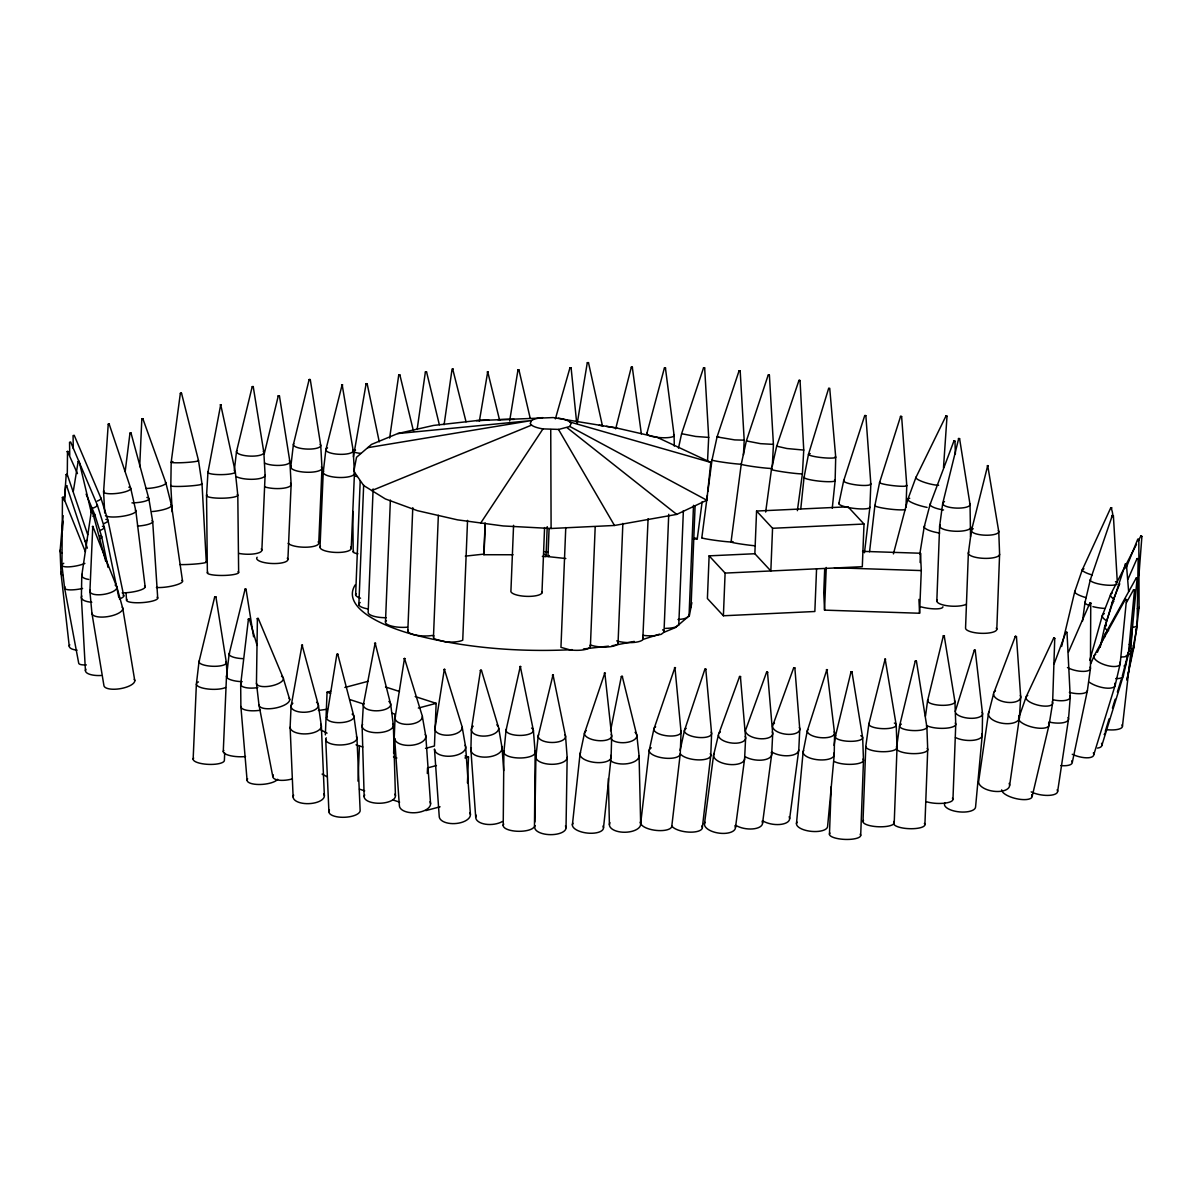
<?xml version="1.0" encoding="UTF-8"?>
<svg xmlns="http://www.w3.org/2000/svg" width="1202" height="1202" viewBox="0 0 1202 1202"><rect width="100%" height="100%" fill="white"/><g stroke="black" fill="none" stroke-linecap="round" stroke-linejoin="round"><path stroke-width="1.5" d="M85.417 551.868L63.451 497.312L62.459 497.388L61.933 565.24L64.592 588.003L78.686 663.068A15.626 3.681 -10.8 0 0 86.334 664.931M503.217 825.519L503.878 752.212L506.027 730.35L520.301 666.389L533.403 730.561L535.145 752.437L534.484 825.759A15.626 5.664 0.5 0 1 516.815 831.243A15.626 5.664 0.5 0 1 503.743 824.061M1068.488 652.04L1089.898 602.998L1090.755 603.028L1090.439 668.447L1087.434 690.324L1072.304 762.353M272.794 776.522L258.971 704.928L256.462 683.262L257.408 618.459L258.265 618.459L282.921 677.372M534.86 822.003L535.897 757.2L538.18 736.27L553.01 674.848L565.571 736.435L567.164 757.395L566.022 827.757M1138.084 558.705L1136.987 558.584L1138.159 558.81L1137.092 624.89L1133.907 647.097L1126.875 679.956M513.044 554.753L483.85 554.723L483.895 553.521M1054.785 638.367L1053.613 638.127L1054.755 638.307L1052.606 703.2L1049.061 724.896L1032.202 796.25M134.774 680.723L122.799 608.573L116.97 587.327L92.779 526.281L89.91 591.354L91.923 613.185L103.883 685.32A15.626 5.74 -9.6 0 0 121.462 688.461A15.626 5.74 -9.6 0 0 134.218 679.295M905.992 507.304L906.774 485.593L901.62 416.523L900.598 416.373L879.579 482.543L874.876 505.621L869.557 551.748M829.455 834.248L831.228 786.634M860.692 835.375L863.487 760.28L862.675 737.758L851.918 671.693L851.046 671.768L835.3 736.781L834.128 745.39M862.991 821.612L865.786 746.517L868.836 724.13L885.153 659.012L896.211 725.122L897.023 747.644L894.228 822.724M924.909 824.662L927.719 749.567L926.892 727.045L916.435 661.145M936.824 601.045L939.633 526.085L942.684 503.578L958.7 438.475L959.587 438.655L970.044 504.555L970.525 536.573M952.961 799.375L955.755 724.295L954.944 701.773L944.186 635.708L943.375 635.738L927.568 700.781L925.465 716.272M996.804 629.277L999.598 554.302L998.772 531.66L987.713 465.565L971.411 530.683L968.361 553.19L965.552 628.15A15.626 4.598 2.3 0 0 983.251 633.349A15.626 4.598 2.3 0 0 996.248 628.06M864.463 552.74L869.902 507.214L870.834 483.955L865.861 415.667L864.719 415.607L843.639 480.86L838.861 503.668M325.351 734.888L327.064 692.217L330.625 691.27M355.642 594.825L360.224 480.65M358.857 604.831L363.665 485.052M357.986 781.15L359.413 745.901M373.116 488.913L368.158 612.434A15.626 4.598 2.3 0 0 386.203 617.723M385.496 621.719L390.38 500.062M393.625 753.203L394.136 740.207M394.286 736.495L395.188 714.228L391.687 713.102M407.809 631.23L412.782 507.695M427.311 773.487L427.536 767.913L436.431 765.554M433.471 636.955L438.354 515.297M415.186 696.559L436.146 703.335L434.433 746.006L425.523 748.38M467.548 520.391L462.74 640.185A15.626 4.598 2.3 0 1 445.281 641.778L435.68 639.329A15.626 4.598 2.3 0 1 433.937 635.768M467.443 782.998L468.495 757.02L465.084 755.923M483.85 554.723L485.127 522.9M465.324 556.135L484.03 554.092L485.232 524.132M513.57 525.319L510.94 590.633A15.626 4.598 2.3 0 0 526.626 596.357A15.626 4.598 2.3 0 0 541.922 591.669M541.967 592.871L544.581 527.558M542.357 556.376L546.024 556.586L547.226 526.641M565.811 558.524L547.947 556.601L549.089 528.519M565.766 527.543L560.958 647.337L570.139 649.921A15.626 4.598 2.3 0 0 587.988 648.644L589.701 647.623A15.626 4.598 2.3 0 0 590.017 645.249M590.392 646.466L595.2 526.671M618.053 643.19L622.861 523.411M616.716 640.876A15.626 4.598 2.3 0 0 627.805 642.604L631.831 642.589A15.626 4.598 2.3 0 0 642.785 639.704L648.088 518.738M643.04 635.317A15.626 4.598 2.3 0 0 654.985 635.618L661.205 634.325L664 632.192L668.733 514.276M665.487 628.361A15.626 4.598 2.3 0 0 675.779 626.933L678.784 624.845L683.382 510.67M677.988 619.496A15.626 4.598 2.3 0 0 686.537 617.918L689.062 615.755L693.509 505.321M689.678 609.204L691.045 606.905L695.102 505.847M709.12 555.85L725.106 573.084L862.3 566.698L864.013 524.027L848.026 506.793L756.569 511.045L772.555 528.279L770.843 570.95L754.856 553.731L709.12 555.85L707.407 598.536L723.394 615.77L814.851 611.502L816.564 568.831M723.394 615.77L725.106 573.084M754.856 553.731L756.569 511.045M824.707 568.696L823.746 592.811L824.542 610.135L919.575 613.245L921.288 570.574L920.492 553.236L862.555 551.357M824.542 610.135L826.255 567.464M920.116 562.521L920.492 553.236M193.146 759.228L196.377 684.148L199.006 661.761L214.722 596.793L215.909 596.838L214.737 596.838M223.271 751.596L226.487 676.516L229.131 654.113L245.133 589.01L246.034 589.205L253.577 636.79M224.699 753.023L224.383 760.355A15.626 4.598 2.3 0 1 206.759 764.277A15.626 4.598 2.3 0 1 193.672 758.056M261.871 550.095L265.101 475.151L263.854 452.493L253.216 386.533L252.21 386.638L236.494 451.667L234.27 470.733M287.909 559.381L291.139 484.436L289.892 461.778L279.435 395.954L278.263 395.879L279.435 395.954M318.755 543.064L321.986 468.104L320.739 445.461L310.281 379.637L309.109 379.547L310.191 379.547M320.002 547.361L323.233 472.401L325.847 449.879L342.149 384.67L353.208 450.69L354.455 473.348L351.224 548.292M1131.833 629.998L1130.842 652.355L1122.458 726.278M139.687 466.692L141.836 418.897L142.828 418.657L165.876 482.919L171.495 505.366L182.554 581.167M293.138 797.001L290.118 727.255L291.064 706.43L302.048 644.948L318.425 705.409L321.355 726.098L324.375 795.829M1111.549 517.13C1114.93 514.666 1109.401 505.997 1111.97 507.935M707.542 461.027L708.684 437.408L704.657 367.902L703.546 367.737L704.642 367.902M735.474 827.562L744.609 758.762L745.616 738.073L740.402 676.471L739.591 676.486L718.931 733.43M789.639 818.712L798.774 749.913L799.766 729.223L794.853 667.906L793.681 667.771L794.853 667.906M743.437 454.957L744.203 440.428L740.177 370.922L739.065 370.757L740.101 370.922M772.3 466.406L773.427 444.62L769.4 375.114L768.409 375.009M797.377 510.67L802.41 473.663L803.747 450.074L800.051 380.538L798.954 380.373L800.036 380.538M353.448 456.73L366.129 383.678L367.151 383.738L379.261 441.855M62.474 530.503L63.075 521.187M87.716 534.665L67.222 474.459L66.215 474.49L64.382 500.693L65.689 485.893L66.576 485.623L87.325 548.157M145.141 586.816L135.856 511L130.763 488.493L109.112 423.915L108.24 424.141L103.597 491.873L104.739 513.074M943.495 467.728L947.026 416.192L946.034 415.862L915.864 477.6L907.811 499.446L893.417 553.897M1138.91 575.548L1141.9 536.408L1140.743 536.122L1141.9 536.408M63.135 515.643L60.1 550.982L60.986 573.038L69.25 646.195M796.46 823.716L803.101 752.136L807.293 730.936L826.901 669.529L834.564 733.295L834.233 754.826L827.607 826.42A15.626 6.341 5.5 0 1 809.742 831.168A15.626 6.341 5.5 0 1 797.061 822.123M1126.514 599.693L1125.372 599.392L1126.499 599.633L1120.174 663.714L1115.246 684.975L1093.82 754.586M1126.469 602.548L1133.561 589.746L1134.523 589.912L1128.347 654.128L1123.419 675.389L1101.994 745M1097.381 652.325L1105.269 633.89L1136.311 577.877L1137.152 577.952L1131.082 642.259L1122.307 676.035M706.821 500.227L710.803 462.424L657.118 437.303L616.942 428.077L553.145 417.575L476.383 420.625L433.546 425.433L397.757 433.561L371.493 444.424L356.513 457.301L353.854 471.319L363.68 485.533L385.346 498.935L417.364 510.655L457.556 519.865L503.172 525.95L551.102 528.489L614.477 525.469L676.726 514.396L706.821 500.227L569.838 426.485L558.78 429.414L542.973 428.889A20.674 6.085 2.3 0 1 531.675 425.207L530.217 423.63L531.494 420.55A20.674 6.085 2.3 0 1 542.553 417.635M800.787 508.762L804.033 477.449L808.465 454.386L828.719 388.156L829.726 388.306L835.706 457.121L835.135 480.575L832.265 508.206M572.392 824.933L580.01 754.3L584.427 733.43L604.831 672.955L611.668 735.97L611.112 757.185L603.494 827.832M257.108 645.444L249.34 619.105L248.453 618.985L240.685 684.359L240.881 706.506L247.071 780.188M290.749 467.172L293.378 444.635L309.109 379.637M671.813 826.014L680.257 753.744L681.053 732.003L674.938 667.471L653.843 729.253L649.185 750.604L640.741 822.874A15.626 5.935 6.8 0 0 656.307 830.417A15.626 5.935 6.8 0 0 671.813 826.014A15.626 5.935 6.8 0 0 690.865 832.16A15.626 5.935 6.8 0 0 701.818 825.954M702.344 827.547L710.788 755.292L711.599 733.551L705.784 669.078L704.913 669.123L684.374 730.801L680.107 750.364M1138.835 539.623L1137.678 539.382L1138.82 539.578L1139.09 607.401L1136.386 630.269L1127.025 679.716M125.188 471.485L129.981 433.111L130.988 432.945L148.868 498.785L152.699 521.608L157.717 598.085M697.265 538.781L702.148 501.76M701.818 537.79L707.392 495.209M707.873 491.513L712.005 460.035L717.068 436.927L739.08 370.787M754.856 545.783A15.626 0.811 7.5 0 1 731.041 541.982L741.243 464.227L746.307 441.119L768.228 374.949L769.34 375.114M180.375 393.309L181.457 393.249L180.36 393.279L171.18 462.229L170.819 485.818L172.232 511.872M704.432 824.121L713.567 755.322L718.42 735.053M762.564 823.13L771.684 754.33L772.691 733.656L767.492 672.053L766.621 672.128L746.006 729.013A13.688 6.446 7.7 0 0 758.928 738.629A13.688 6.446 7.7 0 0 772.27 731.928M1082.521 621.103L1084.97 602.593L1090.244 580.04L1112.361 515.418L1113.383 515.628L1117.274 581.618M765.659 512.037L771.444 469.486L776.627 446.408L798.969 380.403M896.467 748.44L899.532 726.053L915.248 661.1L916.36 661.22L915.263 661.145M389.628 438.054L398.763 374.889L399.86 374.859L413.533 431.353M417.124 429.52L425.388 371.974L426.56 371.899L439.346 424.757M444.094 424.712L452.087 369.014L453.259 368.969M105.746 561.424L92.284 510.97L91.382 510.835L81.766 575.518L81.39 597.514L85.432 670.701M1009.62 785.417L1019.416 717.594L1020.708 697.175L1016.441 636.594L1015.269 636.459L1016.441 636.594M395.037 718.06L404.503 658.365L421.887 714.739A13.688 7.032 -4.1 0 1 408.785 724.34A13.688 7.032 -4.1 0 1 395.488 716.212M434.899 728.908L444.349 669.213L461.733 725.587A13.688 7.032 -4.1 0 1 448.631 735.188A13.688 7.032 -4.1 0 1 435.334 727.06M498.229 726.474L481.431 670.295L480.56 670.16L471.379 729.794L470.899 749.928L475.707 817.285M1057.64 791.367L1068.518 719.066L1070.246 697.19L1067 632.372L1065.858 632.342L1054.169 663.774M479.358 421.211L487.727 371.779L499.641 420.384M509.648 420.97L518.017 369.735L518.918 369.81L530.217 418.326M73.337 491.122L78.13 461.583L79.137 461.433L91.307 512.548M326.613 717.804L336.86 654.324L337.747 654.083L353.974 716.738L356.964 738.208L360.149 810.524A15.626 6.13 -2.6 0 1 342.54 817.3A15.626 6.13 -2.6 0 1 329.438 810.133M919.77 554.302L924.218 526.807L930.063 504.509L953.967 440.879L954.974 441.134L955.38 453.92M577.215 423.42L587.297 362.688L588.484 362.658L602.548 426.334M238.642 572.422L237.801 495.164L235.322 471.965L220.717 404.668L207.946 472.386L206.549 495.66L207.375 572.903M395.443 795.934L393.37 725.377L390.695 704.402L375.144 643.055L363.32 705.108L362.118 726.173L364.176 796.731M691.856 602.653L689.392 615.604L675.554 627.519L663.88 632.342M610.571 730.681L621.344 676.486L622.23 676.215L636.88 735.684L639.088 755.983L640.666 824.226M678.484 448.136L681.549 433.907L703.561 367.782M1100.176 647.262L1104.608 627.143L1125.508 563.918L1126.394 564.174L1128.648 591.609M1061.621 646.496L1074.693 591.85L1082.266 569.883L1110.813 507.68M264.275 453.74L278.263 395.969M481.446 670.37L480.274 670.521M615.664 428.844L631.305 367.166L632.297 367.151L641.342 433.847M993.543 693.945L988.405 713.898L978.608 781.721A15.626 7.678 8.4 0 0 995.902 791.457A15.626 7.678 8.4 0 0 1009.154 783.358M553.446 675.178L552.364 675.239M622.516 676.546L621.359 676.561M646.796 433.772L664.421 367.902L665.412 367.872L674.112 435.379L674.277 446.047M302.634 645.189L301.537 645.369M1089.778 660.319L1102.249 615.845L1110.453 594.975M555.384 418.882L569.958 367.797L571.115 367.917L576.644 422.518M375.73 643.31L374.543 643.34M1105.66 624.74L1112.166 602.563L1119.753 583.781M258.295 618.504L257.123 618.714M1105.284 731.342L1109.13 718.856M1112.421 708.143L1115.171 699.218M1117.364 692.082L1121.211 679.596M955.259 711.464L974.281 650.237L975.183 650.102L982.545 713.823L982.214 735.339L975.573 806.933A15.626 6.341 5.5 0 1 957.724 811.696A15.626 6.341 5.5 0 1 945.027 802.651M739.53 676.546L740.687 676.741M766.606 672.264L767.777 672.324M338.032 654.339L336.876 654.384M604.23 673.15L605.417 673.255M92.269 511.03L91.112 511.09M66.876 485.773L65.704 485.939M674.427 667.771L675.539 667.771M704.913 669.244L706.07 669.304M1018.56 718.495L1025.877 697.596M520.887 666.614L519.7 666.599M773.096 724.596L793.756 667.636M827.487 669.83L826.315 669.784M975.438 650.402L974.281 650.237M253.382 386.713L252.285 386.728M994.069 692.247L1015.344 636.324M1065.843 632.282L1066.94 632.312M67.222 474.459L66.125 474.685M249.34 619.105L248.168 619.24M1136.296 577.997L1137.423 578.237M1133.546 589.806L1134.688 590.107M1089.898 603.103L1091.04 603.269M1125.943 568.426L1137.663 539.413M1090.77 663.729L1094.346 655.36L1125.388 599.332M1127.987 579.169L1137.017 558.645M851.046 671.858L852.203 671.858M959.572 438.7L958.4 438.61M988.299 465.805L987.203 465.805M943.285 635.813L944.487 635.858M109.397 424.036L108.255 424.171M142.993 418.762L141.836 418.897M1026.358 696.379L1053.703 638.037M79.317 461.553L78.205 461.658M131.153 433.066L129.996 433.141M73.277 448.511L73.067 435.575L74.208 435.304L101.028 498.379L108.03 520.556L123.776 595.922M1110.933 593.863L1136.506 544.326M1138.219 541.02L1140.833 536.032M1113.383 515.628L1112.286 515.568M69.746 455.197L69.551 442.261L70.648 441.975L97.407 505.231L104.349 527.453L118.833 597.529M67.282 475.661L67.507 451.411L77.454 473.618M68.078 451.411L66.936 451.667M945.869 415.907L947.026 416.192M480.77 522.96L542.973 428.889M864.689 415.576L865.801 415.637M569.838 426.485L571.13 423.404L569.673 421.827A20.674 6.085 2.3 0 0 558.374 418.161M93.29 526.536L92.269 526.686M63.436 497.358L62.354 497.583M342.735 384.91L341.593 384.88M246.004 589.25L244.923 589.25M885.664 659.297L884.642 659.252M1126.304 564.264L1125.207 564.054M488.267 371.944L487.171 371.959M518.843 369.87L517.746 369.885M665.592 368.007L664.511 367.977M681.865 433.757L695.718 436.461L708.684 437.408M746.607 440.969L760.46 443.658L772.811 444.349M702.163 537.625A15.626 0.811 7.5 0 0 711.99 539.878A15.626 0.811 7.5 0 0 731.041 541.982L731.402 541.817M732.424 541.967L732.784 541.802A15.626 0.811 7.5 0 0 732.078 541.486M221.243 404.819L220.146 404.804M367.121 383.769L365.979 383.784M954.944 441.164L953.787 440.954M659.462 634.175L642.89 639.464M371.824 490.566L531.585 425.117M777.003 446.258L786.994 448.526L803.747 450.074M399.815 374.904L398.779 374.949M425.403 371.959L426.5 371.884M632.477 367.241L631.305 367.166M344.869 687.469L368.022 681.324M418.341 708.068L436.146 703.335M464.934 757.966L468.495 757.02M425.808 810.599L440.067 806.797M634.265 641.417L612.103 645.744M901.605 416.553L900.463 416.418M367.692 447.685L531.494 420.55L397.757 433.561M318.395 710.457L327.41 709.195M583.481 648.96L608.482 646.15M772.555 528.279L864.013 524.027M452.673 368.924L466.045 421.797M572.272 649.666C518.317 652.325 463.837 647.983 411.55 634.1A170.113 50.018 2.3 0 1 355.296 584.803M718.586 436.762L717.068 436.927L734.722 439.902L743.587 440.157M731.041 541.982L732.784 541.802M834.473 567.735L921.288 570.574M544.611 551.673L548.307 551.883M588.454 362.643L587.372 362.734M571.115 367.887L569.973 367.812M569.793 421.962L710.803 462.424M385.496 686.958L399.47 691.481M327.064 692.217L330.55 693.344M349.767 699.549L363.74 704.072M356.032 744.804L362.809 746.998M393.475 756.914L396.87 758.011M359.443 789.143L364.687 790.841M392.633 799.871L399.62 802.125M320.558 729.704L327.049 733.145M322.076 774.103L326.944 776.687M567.194 427.777L676.726 514.396M443.778 669.634L444.935 669.409M558.494 429.43L614.477 525.469M86.108 494.112L94.763 514.621L101.719 536.828L108.03 567.374M283.417 678.634L289.742 699.654M405.074 658.561L403.917 658.711M181.532 393.219L198.525 460.621L202.026 483.985L206.293 562.13M462.229 727.39L465.685 747.313L470.418 814.671M422.368 716.542L425.839 736.465L430.571 803.822M498.725 728.277L502.105 748.185L503.698 770.647M215.909 596.838L226.367 662.738L227.133 676.606M126.045 592.826L126.541 600.294M918.944 599.392L919.575 613.245M325.727 739.44L328.912 811.741M678.739 623.643L678.784 624.845M608.347 778.596L609.414 824.722M352.772 511.421L353.208 551.883M550.741 429.55L551.102 528.489M432.45 635.422A15.626 4.598 2.3 0 1 415.111 634.957A15.626 4.598 2.3 0 1 407.944 630.028M547.947 556.601A15.626 4.598 2.3 0 1 549.419 555.534M544.521 554.197A15.626 4.598 2.3 0 1 546.024 556.586M1087.434 690.324A15.626 5.469 12.1 0 1 1069.359 692.412M1090.004 667.095A13.688 4.793 12.1 0 1 1083.663 671.392A13.688 4.793 12.1 0 1 1067.466 667.561M1071.793 760.806A15.626 5.469 12.1 0 1 1060.855 765.584M954.463 700.706A13.688 4.027 2.3 0 1 941.286 705.304A13.688 4.027 2.3 0 1 928.034 699.759M955.214 723.078A15.626 4.598 2.3 0 1 946.154 728.187A15.626 4.598 2.3 0 1 926.637 725.542M952.42 798.173A15.626 4.598 2.3 0 1 945.178 803.086A15.626 4.598 2.3 0 1 926.321 801.674M680.587 730.606A13.688 5.199 6.8 0 1 665.698 735.639A13.688 5.199 6.8 0 1 655.646 726.819M651.244 747.824A15.626 5.935 6.8 0 0 660.724 757.545A15.626 5.935 6.8 0 0 680.257 753.744A15.626 5.935 6.8 0 0 699.309 759.904A15.626 5.935 6.8 0 0 710.262 753.684M662.633 629.803A15.626 4.598 2.3 0 1 664 632.192M690.143 605.703A15.626 4.598 2.3 0 1 691.045 606.905M711.133 732.138A13.688 5.199 6.8 0 1 696.243 737.187A13.688 5.199 6.8 0 1 686.192 728.367M771.203 752.362A15.626 7.362 7.7 0 1 763.751 759.889A15.626 7.362 7.7 0 1 745.045 756.629M762.083 821.161A15.626 7.362 7.7 0 1 754.631 828.689A15.626 7.362 7.7 0 1 735.924 825.428M469.877 812.627A15.626 8.038 -4.1 0 1 456.94 823.4A15.626 8.038 -4.1 0 1 439.226 816.413L434.478 749.041A15.626 8.038 -4.1 0 0 452.207 756.028A15.626 8.038 -4.1 0 0 465.129 745.255M834.158 731.823A13.688 5.544 5.5 0 1 820.711 737.667A13.688 5.544 5.5 0 1 807.819 729.539M833.767 753.143A15.626 6.341 5.5 0 1 818.412 759.814A15.626 6.341 5.5 0 1 803.687 750.529M862.946 759.078A15.626 4.598 2.3 0 1 853.886 764.187A15.626 4.598 2.3 0 1 834.353 761.542M860.812 735.684A13.688 4.027 2.3 0 1 850.806 741.333A13.688 4.027 2.3 0 1 835.766 735.744M860.151 834.158A15.626 4.598 2.3 0 1 845.111 839.417A15.626 4.598 2.3 0 1 829.966 833.076M982.139 712.335A13.688 5.544 5.5 0 1 972.223 718.315A13.688 5.544 5.5 0 1 955.665 712.936M981.749 733.656A15.626 6.341 5.5 0 1 974.206 740.162A15.626 6.341 5.5 0 1 955.455 737.532M924.368 823.445A15.626 4.598 2.3 0 1 909.328 828.689A15.626 4.598 2.3 0 1 894.198 822.363M927.178 748.35A15.626 4.598 2.3 0 1 916.179 753.594A15.626 4.598 2.3 0 1 897.008 749.657M926.411 725.978A13.688 4.027 2.3 0 1 915.038 730.606A13.688 4.027 2.3 0 1 899.532 726.053M899.982 725.031A13.688 4.027 2.3 0 1 901.35 724.115M1114.78 683.277A15.626 5.875 17.3 0 1 1107.553 688.19A15.626 5.875 17.3 0 1 1089.448 682.33M1119.768 662.227A13.688 5.139 17.3 0 1 1105.119 664.946A13.688 5.139 17.3 0 1 1095.713 654.429M1093.369 752.888A15.626 5.875 17.3 0 1 1088.291 757.771A15.626 5.875 17.3 0 1 1072.259 754.3M798.774 749.913A15.626 7.362 7.7 0 1 789.008 755.682A15.626 7.362 7.7 0 1 772.135 752.212M799.36 727.495A13.688 6.446 7.7 0 1 784.23 733.956A13.688 6.446 7.7 0 1 774.494 723.183M789.158 816.744A15.626 7.362 7.7 0 1 781.706 824.256A15.626 7.362 7.7 0 1 763 821.011M893.687 821.522A15.626 4.598 2.3 0 1 878.647 826.766A15.626 4.598 2.3 0 1 863.502 820.44M896.482 746.427A15.626 4.598 2.3 0 1 883.485 751.716A15.626 4.598 2.3 0 1 865.786 746.517M894.348 723.033A13.688 4.027 2.3 0 1 884.341 728.682A13.688 4.027 2.3 0 1 869.301 723.108M1052.171 701.803A13.688 4.928 13.5 0 1 1037.431 705.018A13.688 4.928 13.5 0 1 1027.71 695.447M1048.565 723.303A15.626 5.619 13.5 0 1 1037.687 728.081A15.626 5.619 13.5 0 1 1019.056 720.103M1031.707 794.657A15.626 5.619 13.5 0 1 1018.86 799.165A15.626 5.619 13.5 0 1 1001.687 789.849M694.846 538.06A15.626 0.811 7.5 0 1 693.208 538.842M771.849 468.389A15.626 0.811 7.5 0 1 755.367 466.872A15.626 0.811 7.5 0 1 741.243 464.227A15.626 0.811 7.5 0 1 722.192 462.109A15.626 0.811 7.5 0 1 712.365 459.855M357.926 553.776A15.626 2.795 -0.8 0 1 353.688 551.147M357.084 476.533A15.626 2.795 -0.8 0 1 354.56 475.992M360.78 453.379A13.688 2.449 -0.8 0 1 355.522 450.119M289.336 460.727A13.688 4.027 2.3 0 1 281.734 465.264A13.688 4.027 2.3 0 1 264.515 463.04M287.293 558.179A15.626 4.598 2.3 0 1 272.644 563.528A15.626 4.598 2.3 0 1 257.123 557.262M290.523 483.219A15.626 4.598 2.3 0 1 283.642 488.192A15.626 4.598 2.3 0 1 264.725 486.885M105.866 519.429A15.626 3.08 -12 0 1 103.703 523.681M123.19 595.23A15.626 3.08 -12 0 1 119.449 599.047M100.517 497.763A13.688 2.704 -12 0 1 97.242 501.114M688.761 614.553A15.626 4.598 2.3 0 1 689.062 615.755M354.455 473.348A15.626 4.598 2.3 0 1 337.161 477.389A15.626 4.598 2.3 0 1 323.669 471.229M352.667 449.638A13.688 4.027 2.3 0 1 338.047 454.236A13.688 4.027 2.3 0 1 327.53 447.91M350.608 547.09A15.626 4.598 2.3 0 1 335.959 552.439A15.626 4.598 2.3 0 1 320.438 546.189M238.056 571.701A15.626 2.795 -0.8 0 1 223.211 575.457A15.626 2.795 -0.8 0 1 207.856 572.167M237.215 494.458A15.626 2.795 -0.8 0 1 222.37 498.199A15.626 2.795 -0.8 0 1 207.029 494.923M234.811 471.334A13.688 2.449 -0.8 0 1 221.814 474.625A13.688 2.449 -0.8 0 1 208.367 471.755M170.879 504.555A15.626 3.441 -8.5 0 1 152.338 511.541M165.335 482.212A13.688 3.02 -8.5 0 1 160.798 486.089A13.688 3.02 -8.5 0 1 145.803 488.508M181.938 580.356A15.626 3.441 -8.5 0 1 175.116 585.269A15.626 3.441 -8.5 0 1 156.395 587.477M642.709 637.315A15.626 4.598 2.3 0 1 643.28 638.532M617.678 641.988A15.626 4.598 2.3 0 1 617.362 644.362L615.649 645.384A15.626 4.598 2.3 0 1 601.811 647.007L597.8 646.661A15.626 4.598 2.3 0 1 590.963 645.143M197.984 460.366A13.688 1.127 -3.3 0 1 183.35 462.635A13.688 1.127 -3.3 0 1 172.878 461.568M201.41 483.685A15.626 1.292 -3.3 0 1 186.746 486.164A15.626 1.292 -3.3 0 1 171.255 485.458M205.677 561.845A15.626 1.292 -3.3 0 1 198.766 563.693A15.626 1.292 -3.3 0 1 179.879 564.594M321.37 466.902A15.626 4.598 2.3 0 1 306.72 472.251A15.626 4.598 2.3 0 1 291.2 466M320.183 444.394A13.688 4.027 2.3 0 1 307.366 449.082A13.688 4.027 2.3 0 1 293.769 443.613M318.139 541.847A15.626 4.598 2.3 0 1 307.517 547.165A15.626 4.598 2.3 0 1 288.149 543.334M157.101 597.229A15.626 3.426 -4 0 1 142.467 602.593A15.626 3.426 -4 0 1 126.976 599.377M146.884 497.433A13.688 2.99 -4 0 1 146.223 500.813A13.688 2.99 -4 0 1 131.965 502.887M152.068 520.767A15.626 3.426 -4 0 1 137.434 526.115M128.809 487.141A13.688 3.185 -7.2 0 1 119.223 493.105A13.688 3.185 -7.2 0 1 103.988 490.987M144.541 585.945A15.626 3.636 -7.2 0 1 139.327 590.437A15.626 3.636 -7.2 0 1 122.153 592.841M135.255 510.129A15.626 3.636 -7.2 0 1 124.662 515.913A15.626 3.636 -7.2 0 1 105.445 515.718M673.556 434.553A13.688 3.05 3.9 0 1 660.815 437.663A13.688 3.05 3.9 0 1 647.172 432.99M261.255 548.893A15.626 4.598 2.3 0 1 256.041 553.566A15.626 4.598 2.3 0 1 238.747 553.386M265.101 475.151A15.626 4.598 2.3 0 1 253.862 479.252A15.626 4.598 2.3 0 1 236.133 476.578M263.298 451.441A13.688 4.027 2.3 0 1 250.482 456.129A13.688 4.027 2.3 0 1 236.884 450.645M531.569 728.066A13.688 4.973 0.5 0 1 521.518 735.399A13.688 4.973 0.5 0 1 506.493 729.073M534.605 750.98A15.626 5.664 0.5 0 1 519.534 757.996A15.626 5.664 0.5 0 1 504.404 750.739M1020.303 695.372A13.688 6.731 8.4 0 1 1005.142 702.043A13.688 6.731 8.4 0 1 995.466 690.774M1018.95 715.536A15.626 7.678 8.4 0 1 1003.67 723.469A15.626 7.678 8.4 0 1 989.006 711.96M745.195 736.345A13.688 6.446 7.7 0 1 730.065 742.791A13.688 6.446 7.7 0 1 720.329 732.018M744.609 758.762A15.626 7.362 7.7 0 1 726.864 764.141A15.626 7.362 7.7 0 1 714.138 753.459M734.993 825.579A15.626 7.362 7.7 0 1 719.758 833.226A15.626 7.362 7.7 0 1 705.018 822.258M610.616 755.397A15.626 6.716 6.3 0 1 595.441 762.489A15.626 6.716 6.3 0 1 580.566 752.602M611.232 734.407A13.688 5.89 6.3 0 1 596.162 740.387A13.688 5.89 6.3 0 1 586.291 730.651M602.998 826.029A15.626 6.716 6.3 0 1 587.823 833.121A15.626 6.716 6.3 0 1 572.948 823.235M496.847 724.851A13.688 7.032 -4.1 0 1 485.127 736.075A13.688 7.032 -4.1 0 1 473.182 726.173M501.55 746.141A15.626 8.038 -4.1 0 1 486.585 757.095A15.626 8.038 -4.1 0 1 471.409 747.809M502.406 821.507A15.626 8.038 -4.1 0 1 483.58 823.821A15.626 8.038 -4.1 0 1 476.217 815.181M1069.795 695.823A13.688 5.018 8.8 0 1 1053.117 699.774M1057.129 789.804A15.626 5.725 8.8 0 1 1049.842 795.318A15.626 5.725 8.8 0 1 1031.181 791.878M1068.007 717.504A15.626 5.725 8.8 0 1 1048.97 722.011M565.436 825.939A15.626 7.002 0.9 0 1 550.621 834.654A15.626 7.002 0.9 0 1 535.236 825.744M567.164 757.395A15.626 7.002 0.9 0 1 549.72 764.232A15.626 7.002 0.9 0 1 536.377 755.382M565.045 734.843A13.688 6.13 0.9 0 1 552.079 742.49A13.688 6.13 0.9 0 1 538.601 734.677M635.047 732.303A13.688 6.806 -1.2 0 1 630.028 741.694A13.688 6.806 -1.2 0 1 611.322 739.485M640.14 822.228A15.626 7.783 -1.2 0 1 625.025 832.25A15.626 7.783 -1.2 0 1 609.94 822.694M639.088 755.983A15.626 7.783 -1.2 0 1 627.504 763.676A15.626 7.783 -1.2 0 1 609.925 760.325M476.383 420.625A184.056 54.12 2.3 0 1 488.718 419.949M497.733 419.633A184.056 54.12 2.3 0 1 514.216 419.393M599.197 425.253A184.056 54.12 2.3 0 1 602.833 425.778M606.424 426.334A184.056 54.12 2.3 0 1 616.942 428.077M407.463 627.174A15.626 4.598 2.3 0 1 390.349 625.716A15.626 4.598 2.3 0 1 386.428 620.593M367.917 608.918A15.626 4.598 2.3 0 1 360.194 602.533M360.555 598.205A15.626 4.598 2.3 0 1 356.047 593.638M392.829 723.604A15.626 6.911 -1.7 0 1 377.759 732.679A15.626 6.911 -1.7 0 1 362.643 724.37M388.862 701.427A13.688 6.055 -1.7 0 1 378.825 710.713A13.688 6.055 -1.7 0 1 363.785 703.531M394.902 794.161A15.626 6.911 -1.7 0 1 379.832 803.252A15.626 6.911 -1.7 0 1 364.702 794.928M242.834 658.636A13.688 4.027 2.3 0 1 229.582 653.092M245.524 756.554A15.626 4.598 2.3 0 1 228.876 755.322A15.626 4.598 2.3 0 1 223.797 750.424M242.158 681.684A15.626 4.598 2.3 0 1 227.013 675.344M430.015 801.779A15.626 8.038 -4.1 0 1 417.094 812.552A15.626 8.038 -4.1 0 1 399.365 805.565L394.632 738.193A15.626 8.038 -4.1 0 0 412.346 745.18A15.626 8.038 -4.1 0 0 425.283 734.407M257.769 687.589A13.688 4.658 -5 0 1 241.181 683.112M260.383 710.202A15.626 5.319 -5 0 1 240.881 706.506M277.677 779.302A15.626 5.319 -5 0 1 258.505 784.485A15.626 5.319 -5 0 1 247.642 778.776M356.423 736.646A15.626 6.13 -2.6 0 1 341.398 744.955A15.626 6.13 -2.6 0 1 326.253 737.833M352.126 714.123A13.688 5.364 -2.6 0 1 342.119 722.522A13.688 5.364 -2.6 0 1 327.064 716.392M96.956 504.615A13.688 2.644 -11.9 0 1 90.631 508.927M102.35 526.311A15.626 3.005 -11.9 0 1 99.811 530.533M316.547 702.314A13.688 6.326 -2.5 0 1 304.812 712.245A13.688 6.326 -2.5 0 1 292.852 703.2M320.814 724.25A15.626 7.227 -2.5 0 1 307.862 733.761A15.626 7.227 -2.5 0 1 290.118 727.255M323.819 793.981A15.626 7.227 -2.5 0 1 308.839 803.642A15.626 7.227 -2.5 0 1 293.649 795.108M225.886 661.686A13.688 4.027 2.3 0 1 212.724 666.284A13.688 4.027 2.3 0 1 199.457 660.724M225.54 687.499A15.626 4.598 2.3 0 1 207.991 689.016A15.626 4.598 2.3 0 1 196.377 684.148M196.888 682.976A15.626 4.598 2.3 0 1 198.45 681.925M281.538 676.35A13.688 5.124 -11.1 0 1 273.545 685.365A13.688 5.124 -11.1 0 1 256.462 683.262M292.296 778.926A15.626 5.86 -11.1 0 1 273.29 774.899M289.171 698.212A15.626 5.86 -11.1 0 1 276.505 707.813A15.626 5.86 -11.1 0 1 258.971 704.928M1086.172 597.694A15.626 3.26 13.6 0 1 1075.159 591.083M1092.317 575.022A13.688 2.855 13.6 0 1 1083.964 568.801M834.549 479.959A15.626 2.149 6 0 1 819.794 481.191A15.626 2.149 6 0 1 804.514 476.939M835.195 456.58A13.688 1.878 6 0 1 820.5 457.466A13.688 1.878 6 0 1 810.193 453.605M1114.269 599.317A13.688 4.613 15.9 0 1 1112.271 593.052M1106.606 620.803A15.626 5.274 15.9 0 1 1104.337 613.651M970.87 527.197A15.626 4.598 2.3 0 1 953.246 531.134A15.626 4.598 2.3 0 1 940.144 524.913M969.578 503.488A13.688 4.027 2.3 0 1 954.613 507.995A13.688 4.027 2.3 0 1 944.502 501.625M966.002 604.396A15.626 4.598 2.3 0 1 946.5 605.643A15.626 4.598 2.3 0 1 937.35 599.873M869.902 507.214A15.626 2.99 6.9 0 1 852.534 508.206A15.626 2.99 6.9 0 1 839.357 502.947M870.323 483.219A13.688 2.614 6.9 0 1 857.387 485.052A13.688 2.614 6.9 0 1 844.059 480.229M1108.605 630.674A13.688 4.387 6.7 0 1 1106.426 625.115M1130.316 650.988A15.626 5.018 6.7 0 1 1126.304 655.451M1121.932 724.926A15.626 5.018 6.7 0 1 1106.937 729.689M1130.691 640.756A13.688 5.139 17.3 0 1 1129.234 644.422M1105.179 636.639A13.688 5.139 17.3 0 1 1106.621 632.973M1125.688 661.836A15.626 5.875 17.3 0 1 1124.035 666.028M1104.743 733.115A15.626 5.875 17.3 0 1 1104.172 734.542M1106.231 625.791A15.626 3.606 10.9 0 1 1106.156 623.883M1135.83 629.217A15.626 3.606 10.9 0 1 1135.905 631.14M1139.09 607.401A13.688 3.155 10.9 0 1 1137.347 608.693M1112.661 603.479A13.688 3.155 10.9 0 1 1113.908 601.27M1133.321 645.699A15.626 4.853 12.3 0 1 1131.983 649.215M1136.581 623.673A13.688 4.252 12.3 0 1 1133.321 627.234M1116.974 584.202A13.688 3.05 7.7 0 1 1100.491 584.307A13.688 3.05 7.7 0 1 1090.65 579.304M1115.471 581.678A13.688 3.05 7.7 0 1 1116.868 582.594M1104.698 608.452A15.626 3.486 7.7 0 1 1092.918 606.634M1089.673 605.658A15.626 3.486 7.7 0 1 1085.436 601.736M905.482 509.528A15.626 1.788 6.6 0 1 886.67 508.686A15.626 1.788 6.6 0 1 875.326 505.216M906.248 485.127A13.688 1.563 6.6 0 1 893.432 485.683A13.688 1.563 6.6 0 1 879.969 482.182M942.924 606.77A15.626 3.801 9.3 0 1 919.725 606.499M943.54 509.979A13.688 3.336 9.3 0 1 930.543 503.713M939.603 533.042A15.626 3.801 9.3 0 1 924.759 525.89M998.306 530.608A13.688 4.027 2.3 0 1 983.341 535.1A13.688 4.027 2.3 0 1 973.229 528.73M999.598 554.302A15.626 4.598 2.3 0 1 981.974 558.239A15.626 4.598 2.3 0 1 968.872 552.018M927.088 507.394A15.626 3.08 15 0 1 911.086 502.226A15.626 3.08 15 0 1 909.719 498.334M938.627 485.323A13.688 2.704 15 0 1 922.67 481.732A13.688 2.704 15 0 1 916.255 476.969M1127.942 652.641A13.688 5.139 17.3 0 1 1121.616 656.938M1123.419 675.389A15.626 5.875 17.3 0 1 1115.726 678.604M1101.543 743.302A15.626 5.875 17.3 0 1 1097.456 748.095M802.41 473.663A15.626 0.841 7.8 0 1 785.267 472.191A15.626 0.841 7.8 0 1 771.879 469.321M88.723 579.439A13.688 4.943 -3.4 0 1 82.202 574.21M91.803 602.262A15.626 5.649 -3.4 0 1 81.886 596.027M101.193 675.494A15.626 5.649 -3.4 0 1 85.928 669.213M93.005 513.63A13.688 2.644 -11.9 0 1 92.93 516.334M99.721 535.686A15.626 3.005 -11.9 0 1 99.631 538.781M87.22 540.284A13.688 3.696 -7.6 0 1 85.117 541.321M115.107 585.058A13.688 5.018 -9.6 0 1 105.295 594.104A13.688 5.018 -9.6 0 1 90.345 589.972M122.243 607.16A15.626 5.74 -9.6 0 1 109.487 616.31A15.626 5.74 -9.6 0 1 91.923 613.185M61.963 553.205A13.688 4.793 -6.7 0 1 60.551 549.69M63.105 575.578A15.626 5.484 -6.7 0 1 61.497 571.566M77.093 650.162A15.626 5.484 -6.7 0 1 69.761 644.723M82.592 588.454A15.626 3.681 -10.8 0 1 65.118 586.937M84.891 563.422A13.688 3.23 -10.8 0 1 67.162 566.893A13.688 3.23 -10.8 0 1 63.751 563.272"/></g></svg>
